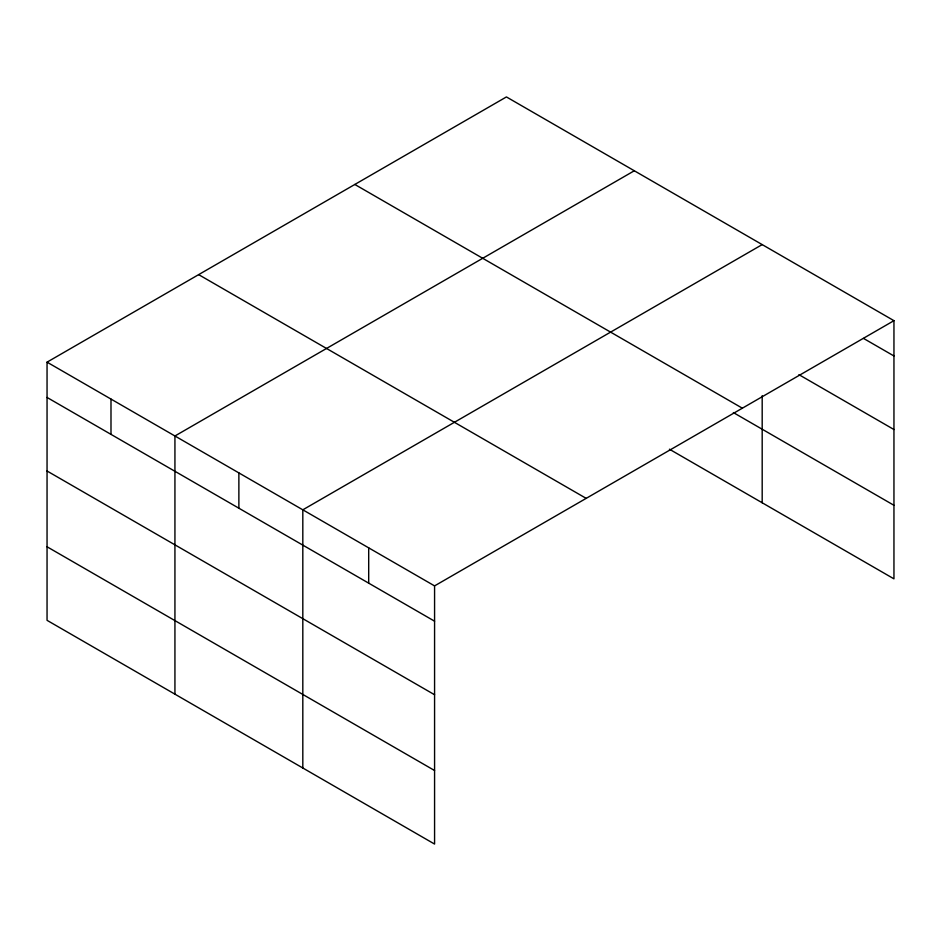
<?xml version="1.0" encoding="UTF-8"?>
<svg xmlns="http://www.w3.org/2000/svg" width="941" height="941" viewBox="0 0 941 941"><rect width="100%" height="100%" fill="white"/><g stroke="black" fill="none" stroke-linecap="round" stroke-linejoin="round"><path stroke-width="1.41" d="M893.95 320.669L506.423 96.935L47.05 362.156L47.05 620.331L434.577 844.065L434.577 585.89L893.95 320.669L893.95 578.844L669.416 449.21M634.305 170.768L174.932 435.989L174.932 694.164M762.186 244.601L302.814 509.822L302.814 767.997M863.544 338.419L893.95 355.969M798.933 374.659L893.95 429.519M354.828 184.46L742.355 408.194M733.357 412.581L893.95 505.293M198.645 274.631L586.172 498.365M47.05 362.156L434.577 585.89M47.05 397.455L434.577 621.189M47.05 471.006L434.577 694.74M47.05 546.78L434.577 770.514M762.186 395.714L762.186 502.776M368.696 547.85L368.696 583.149M238.873 472.9L238.873 508.199M110.991 399.066L110.991 434.366"/></g></svg>
